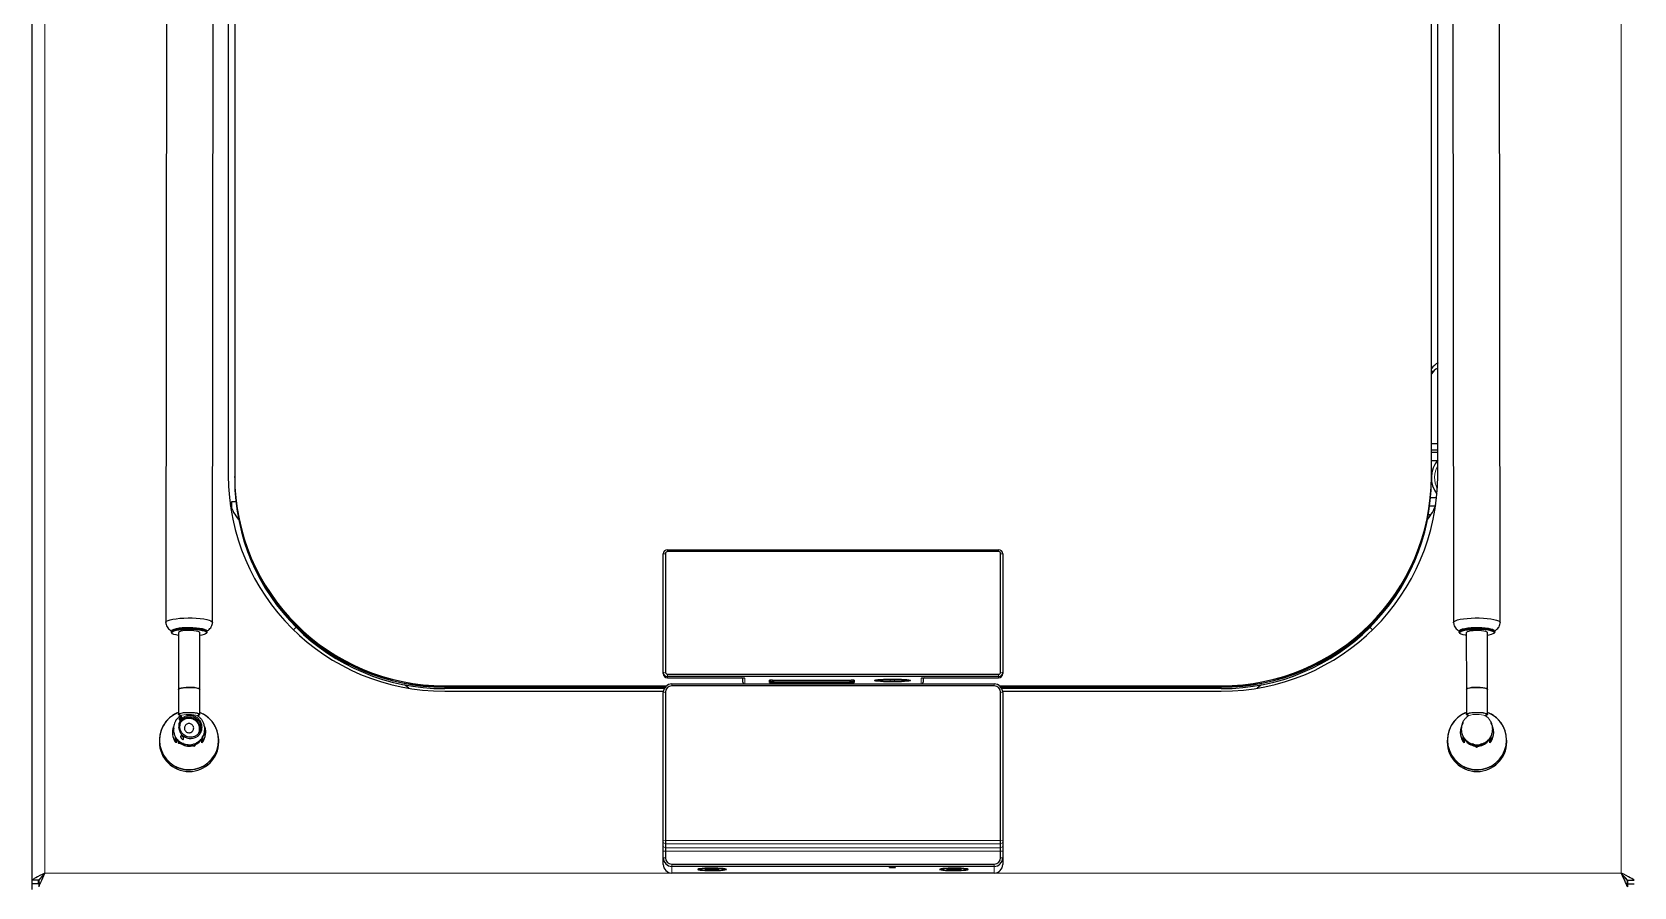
# Model space of a CAD drawing. Header units: millimetres. Extents: x -218071 to -203542, y 15363 to 51382.
# Drawn here: x -217796.9 to -217721.4, y 50829.3 to 50869.5 of the extents above; entities that cross this region are included whole.
import ezdxf

# ---------------------------------------------------------------- set-up
doc = ezdxf.new("R2010")
doc.units = ezdxf.units.MM
doc.header["$LTSCALE"] = 4
doc.layers.add('TPF-EQUIPEMENT', color=7, linetype='Continuous')

msp = doc.modelspace()

# ---------------------------------------------------------------- linework, layer by layer
at = {"layer": 'TPF-EQUIPEMENT', "color": 7, "linetype": 'Continuous', "lineweight": 25, "transparency": 33554671}
for p, q in [((-217796.856, 50829.567), (-217796.856, 50910.038)), ((-217787.606, 50885.647), (-217787.606, 50848.636)), ((-217730.606, 50848.636), (-217730.606, 50885.647)), ((-217787.306, 50885.153), (-217787.306, 50848.593)), ((-217730.906, 50848.593), (-217730.906, 50885.153)), ((-217790.508, 50883.986), (-217790.551, 50841.709)), ((-217788.351, 50841.706), (-217788.308, 50883.983)), ((-217729.904, 50883.983), (-217729.861, 50841.706)), ((-217727.661, 50841.709), (-217727.704, 50883.986)), ((-217730.82, 50853.532), (-217730.906, 50853.532)), ((-217730.906, 50850.152), (-217730.606, 50850.152)), ((-217730.906, 50849.842), (-217730.606, 50849.842)), ((-217730.906, 50849.742), (-217730.606, 50849.742)), ((-217787.306, 50848.54), (-217787.306, 50848.593)), ((-217730.906, 50849.342), (-217730.631, 50849.342)), ((-217730.906, 50848.593), (-217730.906, 50848.54)), ((-217787.248, 50847.392), (-217787.456, 50847.392)), ((-217787.456, 50847.392), (-217787.456, 50847.113)), ((-217730.725, 50847.192), (-217730.988, 50847.192)), ((-217730.66, 50847.592), (-217730.944, 50847.592)), ((-217730.93, 50846.782), (-217731.05, 50846.782)), ((-217767.106, 50839.363), (-217767.106, 50844.942)), ((-217767.006, 50844.95), (-217767.006, 50839.372)), ((-217766.906, 50845.141), (-217751.306, 50845.141)), ((-217751.306, 50845.05), (-217766.906, 50845.05)), ((-217751.206, 50839.372), (-217751.206, 50844.95)), ((-217751.106, 50844.942), (-217751.106, 50839.363)), ((-217790.291, 50841.297), (-217790.291, 50841.253)), ((-217790.257, 50841.349), (-217790.277, 50841.328)), ((-217790.274, 50841.219), (-217790.254, 50841.2)), ((-217789.951, 50841.233), (-217789.954, 50838.556)), ((-217788.954, 50838.555), (-217788.951, 50841.232)), ((-217788.649, 50841.198), (-217788.629, 50841.217)), ((-217788.626, 50841.327), (-217788.645, 50841.348)), ((-217788.611, 50841.252), (-217788.611, 50841.296)), ((-217784.537, 50841.371), (-217784.413, 50841.491)), ((-217784.533, 50841.367), (-217784.41, 50841.487)), ((-217733.679, 50841.367), (-217733.802, 50841.487)), ((-217733.675, 50841.371), (-217733.799, 50841.491)), ((-217729.601, 50841.296), (-217729.601, 50841.252)), ((-217729.567, 50841.348), (-217729.586, 50841.327)), ((-217729.583, 50841.217), (-217729.563, 50841.198)), ((-217729.261, 50841.232), (-217729.258, 50838.555)), ((-217728.258, 50838.556), (-217728.261, 50841.233)), ((-217727.958, 50841.2), (-217727.938, 50841.219)), ((-217727.935, 50841.328), (-217727.955, 50841.349)), ((-217727.921, 50841.302), (-217727.921, 50841.297)), ((-217727.921, 50841.253), (-217727.921, 50841.297)), ((-217727.662, 50841.715), (-217727.661, 50841.709)), ((-217767.106, 50839.311), (-217767.106, 50839.363)), ((-217766.906, 50839.272), (-217751.306, 50839.272)), ((-217751.306, 50839.164), (-217766.906, 50839.164)), ((-217766.906, 50839.111), (-217763.456, 50839.111)), ((-217766.906, 50839.111), (-217766.906, 50839.111)), ((-217766.706, 50838.815), (-217751.506, 50838.815)), ((-217763.456, 50839.111), (-217763.456, 50839.111)), ((-217763.356, 50838.906), (-217763.356, 50839.108)), ((-217762.106, 50838.885), (-217762.106, 50838.989)), ((-217762.056, 50838.999), (-217762.056, 50838.934)), ((-217761.956, 50839.002), (-217758.256, 50839.002)), ((-217761.956, 50838.926), (-217761.906, 50838.926)), ((-217758.256, 50838.872), (-217761.956, 50838.872)), ((-217761.906, 50839.002), (-217761.906, 50838.915)), ((-217761.906, 50838.915), (-217758.306, 50838.915)), ((-217758.306, 50839.002), (-217758.306, 50838.915)), ((-217758.306, 50838.926), (-217758.256, 50838.926)), ((-217758.156, 50838.934), (-217758.156, 50838.999)), ((-217758.106, 50838.989), (-217758.106, 50838.885)), ((-217756.406, 50839.046), (-217756.206, 50839.046)), ((-217756.406, 50838.969), (-217756.206, 50838.969)), ((-217756.206, 50838.915), (-217756.406, 50838.915)), ((-217754.856, 50839.108), (-217754.856, 50838.906)), ((-217754.756, 50839.111), (-217751.306, 50839.111)), ((-217754.756, 50839.111), (-217754.756, 50839.111)), ((-217751.306, 50839.111), (-217751.306, 50839.111)), ((-217751.106, 50839.363), (-217751.106, 50839.311)), ((-217789.954, 50838.556), (-217789.955, 50837.38)), ((-217788.955, 50837.379), (-217788.954, 50838.555)), ((-217777.406, 50838.73), (-217766.952, 50838.73)), ((-217777.406, 50838.678), (-217767.008, 50838.678)), ((-217767.019, 50838.665), (-217777.406, 50838.665)), ((-217767.064, 50838.595), (-217777.406, 50838.595)), ((-217777.406, 50838.475), (-217767.102, 50838.475)), ((-217767.106, 50831.426), (-217767.106, 50838.416)), ((-217767.006, 50838.425), (-217767.006, 50831.435)), ((-217751.506, 50838.724), (-217766.706, 50838.724)), ((-217751.26, 50838.73), (-217740.806, 50838.73)), ((-217751.206, 50831.435), (-217751.206, 50838.425)), ((-217751.204, 50838.678), (-217740.806, 50838.678)), ((-217740.806, 50838.665), (-217751.193, 50838.665)), ((-217740.806, 50838.595), (-217751.148, 50838.595)), ((-217751.11, 50838.475), (-217740.806, 50838.475)), ((-217751.106, 50838.416), (-217751.106, 50831.426)), ((-217729.258, 50838.555), (-217729.257, 50837.379)), ((-217728.257, 50837.38), (-217728.258, 50838.556)), ((-217789.857, 50837.316), (-217789.863, 50837.312)), ((-217729.158, 50837.315), (-217729.164, 50837.311)), ((-217728.349, 50837.312), (-217728.355, 50837.316)), ((-217790.171, 50836.708), (-217790.191, 50836.765)), ((-217790.191, 50836.765), (-217790.191, 50836.761)), ((-217790.179, 50836.727), (-217790.191, 50836.761)), ((-217790.191, 50836.759), (-217790.18, 50836.726)), ((-217790.181, 50836.72), (-217790.191, 50836.751)), ((-217790.191, 50836.748), (-217790.191, 50836.743)), ((-217790.191, 50836.748), (-217790.181, 50836.719)), ((-217790.191, 50836.743), (-217790.182, 50836.718)), ((-217788.74, 50836.514), (-217788.721, 50836.459)), ((-217790.856, 50836.168), (-217790.856, 50836.086)), ((-217790.056, 50836.224), (-217790.056, 50836.045)), ((-217789.99, 50836.133), (-217790.056, 50836.224)), ((-217790.016, 50836.212), (-217789.957, 50836.032)), ((-217789.957, 50836.055), (-217790.004, 50836.201)), ((-217789.993, 50836.159), (-217789.957, 50836.048)), ((-217789.993, 50836.159), (-217789.957, 50836.051)), ((-217789.993, 50836.148), (-217789.957, 50836.04)), ((-217789.993, 50836.148), (-217789.957, 50836.038)), ((-217789.722, 50836.008), (-217789.957, 50836.055)), ((-217789.957, 50836.051), (-217789.957, 50836.055)), ((-217789.957, 50836.051), (-217789.844, 50836.026)), ((-217789.957, 50836.04), (-217789.957, 50836.048)), ((-217789.957, 50836.048), (-217789.844, 50836.026)), ((-217789.957, 50836.04), (-217789.844, 50836.015)), ((-217789.957, 50836.032), (-217789.957, 50836.038)), ((-217789.957, 50836.038), (-217789.844, 50836.015)), ((-217789.957, 50836.032), (-217789.222, 50835.879)), ((-217789.222, 50835.901), (-217789.474, 50835.956)), ((-217789.335, 50835.92), (-217789.222, 50835.895)), ((-217789.335, 50835.92), (-217789.222, 50835.897)), ((-217789.335, 50835.909), (-217789.222, 50835.887)), ((-217789.335, 50835.909), (-217789.222, 50835.884)), ((-217789.222, 50835.879), (-217789.031, 50836.092)), ((-217789.083, 50836.058), (-217789.222, 50835.901)), ((-217789.222, 50835.895), (-217789.145, 50835.982)), ((-217789.145, 50835.982), (-217789.222, 50835.897)), ((-217789.222, 50835.884), (-217789.145, 50835.971)), ((-217789.145, 50835.971), (-217789.222, 50835.887)), ((-217789.222, 50835.901), (-217789.222, 50835.897)), ((-217789.222, 50835.895), (-217789.222, 50835.887)), ((-217789.222, 50835.884), (-217789.222, 50835.879)), ((-217788.856, 50836.286), (-217788.856, 50836.265)), ((-217788.856, 50836.045), (-217788.856, 50836.224)), ((-217788.815, 50836.332), (-217788.721, 50836.436)), ((-217788.798, 50836.367), (-217788.721, 50836.454)), ((-217788.798, 50836.367), (-217788.721, 50836.452)), ((-217788.798, 50836.357), (-217788.721, 50836.444)), ((-217788.798, 50836.357), (-217788.721, 50836.442)), ((-217788.721, 50836.459), (-217788.786, 50836.387)), ((-217788.721, 50836.459), (-217788.721, 50836.454)), ((-217788.721, 50836.452), (-217788.721, 50836.444)), ((-217788.721, 50836.442), (-217788.721, 50836.436)), ((-217788.056, 50836.086), (-217788.056, 50836.168)), ((-217730.156, 50836.168), (-217730.156, 50836.086)), ((-217729.409, 50836.243), (-217729.408, 50836.333)), ((-217729.259, 50836.157), (-217729.409, 50836.243)), ((-217729.409, 50836.239), (-217729.409, 50836.243)), ((-217729.409, 50836.239), (-217729.309, 50836.179)), ((-217729.409, 50836.228), (-217729.409, 50836.236)), ((-217729.409, 50836.236), (-217729.309, 50836.179)), ((-217729.409, 50836.228), (-217729.309, 50836.169)), ((-217729.409, 50836.221), (-217729.409, 50836.226)), ((-217729.409, 50836.226), (-217729.309, 50836.169)), ((-217729.409, 50836.221), (-217728.762, 50835.842)), ((-217729.356, 50836.19), (-217729.356, 50836.045)), ((-217728.762, 50835.864), (-217728.974, 50835.99)), ((-217728.861, 50835.917), (-217728.762, 50835.858)), ((-217728.861, 50835.917), (-217728.762, 50835.86)), ((-217728.861, 50835.907), (-217728.762, 50835.85)), ((-217728.861, 50835.907), (-217728.762, 50835.847)), ((-217728.762, 50835.842), (-217728.109, 50836.211)), ((-217728.544, 50835.989), (-217728.762, 50835.864)), ((-217728.762, 50835.858), (-217728.661, 50835.916)), ((-217728.661, 50835.916), (-217728.762, 50835.86)), ((-217728.762, 50835.847), (-217728.661, 50835.905)), ((-217728.661, 50835.905), (-217728.762, 50835.85)), ((-217728.762, 50835.864), (-217728.762, 50835.86)), ((-217728.762, 50835.858), (-217728.762, 50835.85)), ((-217728.762, 50835.847), (-217728.762, 50835.842)), ((-217728.109, 50836.233), (-217728.26, 50836.149)), ((-217728.209, 50836.171), (-217728.109, 50836.229)), ((-217728.209, 50836.171), (-217728.109, 50836.226)), ((-217728.209, 50836.16), (-217728.109, 50836.218)), ((-217728.209, 50836.16), (-217728.109, 50836.216)), ((-217728.156, 50836.045), (-217728.156, 50836.184)), ((-217728.108, 50836.344), (-217728.109, 50836.233)), ((-217728.109, 50836.211), (-217728.108, 50836.344)), ((-217728.109, 50836.226), (-217728.108, 50836.343)), ((-217728.108, 50836.343), (-217728.109, 50836.229)), ((-217728.109, 50836.216), (-217728.108, 50836.332)), ((-217728.108, 50836.332), (-217728.109, 50836.218)), ((-217728.109, 50836.233), (-217728.109, 50836.229)), ((-217728.109, 50836.226), (-217728.109, 50836.218)), ((-217728.109, 50836.216), (-217728.109, 50836.211)), ((-217727.356, 50836.086), (-217727.356, 50836.168)), ((-217767.106, 50831.353), (-217767.106, 50831.426)), ((-217767.106, 50831.155), (-217767.106, 50831.353)), ((-217767.006, 50831.435), (-217767.006, 50831.289)), ((-217767.006, 50831.289), (-217767.006, 50831.09)), ((-217751.206, 50831.289), (-217751.206, 50831.435)), ((-217751.206, 50831.09), (-217751.206, 50831.289)), ((-217751.106, 50831.426), (-217751.106, 50831.353)), ((-217751.106, 50831.353), (-217751.106, 50831.155)), ((-217767.106, 50830.936), (-217767.106, 50831.155)), ((-217767.106, 50830.62), (-217767.106, 50830.936)), ((-217767.106, 50830.306), (-217767.106, 50830.62)), ((-217767.006, 50831.09), (-217767.006, 50830.945)), ((-217767.006, 50830.945), (-217767.006, 50830.629)), ((-217751.206, 50830.945), (-217751.206, 50831.09)), ((-217751.206, 50830.629), (-217751.206, 50830.945)), ((-217751.106, 50831.155), (-217751.106, 50830.936)), ((-217751.106, 50830.936), (-217751.106, 50830.62)), ((-217751.106, 50830.62), (-217751.106, 50830.306)), ((-217796.281, 50829.852), (-217796.281, 50829.852)), ((-217766.706, 50830.33), (-217751.506, 50830.33)), ((-217751.506, 50830.221), (-217766.706, 50830.221)), ((-217751.506, 50829.908), (-217766.706, 50829.908)), ((-217765.138, 50830.091), (-217764.883, 50830.111)), ((-217765.061, 50830.061), (-217765.138, 50830.091)), ((-217765.061, 50830.097), (-217765.061, 50830.061)), ((-217765.061, 50830.061), (-217764.729, 50830.052)), ((-217764.551, 50830.103), (-217764.883, 50830.111)), ((-217764.729, 50830.107), (-217764.729, 50830.052)), ((-217764.474, 50830.073), (-217764.729, 50830.052)), ((-217764.474, 50830.073), (-217764.551, 50830.103)), ((-217753.754, 50830.082), (-217753.58, 50830.108)), ((-217753.58, 50830.056), (-217753.754, 50830.082)), ((-217753.232, 50830.108), (-217753.58, 50830.108)), ((-217753.58, 50830.108), (-217753.58, 50830.056)), ((-217753.58, 50830.056), (-217753.232, 50830.056)), ((-217753.058, 50830.082), (-217753.232, 50830.108)), ((-217753.232, 50830.108), (-217753.232, 50830.056)), ((-217753.058, 50830.082), (-217753.232, 50830.056)), ((-217721.931, 50829.852), (-217721.931, 50829.852)), ((-217796.556, 50829.567), (-217796.856, 50829.567)), ((-217796.856, 50829.402), (-217796.856, 50829.567)), ((-217796.556, 50829.402), (-217796.856, 50829.402)), ((-217796.856, 50829.126), (-217796.856, 50829.402)), ((-217796.556, 50829.402), (-217796.556, 50829.567)), ((-217796.543, 50829.553), (-217796.543, 50829.253)), ((-217796.543, 50829.253), (-217796.542, 50829.252)), ((-217721.67, 50829.252), (-217721.669, 50829.253)), ((-217721.669, 50829.553), (-217721.669, 50829.253)), ((-217721.656, 50829.567), (-217721.356, 50829.567)), ((-217721.656, 50829.402), (-217721.656, 50829.567)), ((-217721.656, 50829.402), (-217721.356, 50829.402))]:
    msp.add_line(p, q, dxfattribs=at)
at = {"layer": 'TPF-EQUIPEMENT', "color": 8, "linetype": 'Continuous', "lineweight": 18, "transparency": 33554671}
for p, q in [((-217796.256, 50909.805), (-217796.256, 50829.905)), ((-217721.956, 50829.905), (-217721.956, 50909.805)), ((-217767.106, 50844.942), (-217767.006, 50844.95)), ((-217766.906, 50845.141), (-217766.906, 50845.05)), ((-217751.306, 50845.141), (-217751.306, 50845.05)), ((-217751.106, 50844.942), (-217751.206, 50844.95)), ((-217767.006, 50839.372), (-217767.106, 50839.363)), ((-217766.906, 50839.272), (-217766.906, 50839.164)), ((-217766.906, 50839.164), (-217766.906, 50839.111)), ((-217766.906, 50839.111), (-217763.456, 50839.111)), ((-217766.706, 50838.724), (-217766.706, 50838.815)), ((-217763.256, 50839.094), (-217763.256, 50838.815)), ((-217762.106, 50838.989), (-217762.104, 50838.992)), ((-217762.106, 50838.885), (-217762.056, 50838.934)), ((-217761.956, 50839.002), (-217761.956, 50838.926)), ((-217761.956, 50838.872), (-217761.956, 50838.926)), ((-217758.256, 50838.926), (-217758.256, 50839.002)), ((-217758.256, 50838.926), (-217758.256, 50838.872)), ((-217758.156, 50838.934), (-217758.106, 50838.885)), ((-217758.108, 50838.992), (-217758.106, 50838.989)), ((-217756.406, 50839.046), (-217756.406, 50838.969)), ((-217756.406, 50838.969), (-217756.406, 50838.915)), ((-217756.206, 50839.046), (-217756.206, 50838.969)), ((-217756.206, 50838.969), (-217756.206, 50838.915)), ((-217754.956, 50838.815), (-217754.956, 50839.094)), ((-217754.756, 50839.111), (-217751.306, 50839.111)), ((-217751.506, 50838.724), (-217751.506, 50838.815)), ((-217751.306, 50839.272), (-217751.306, 50839.164)), ((-217751.306, 50839.111), (-217751.306, 50839.164)), ((-217751.206, 50839.372), (-217751.106, 50839.363)), ((-217777.406, 50838.73), (-217777.406, 50838.678)), ((-217777.406, 50838.665), (-217777.406, 50838.678)), ((-217777.406, 50838.595), (-217777.406, 50838.665)), ((-217767.006, 50838.425), (-217767.106, 50838.416)), ((-217751.206, 50838.425), (-217751.106, 50838.416)), ((-217740.806, 50838.678), (-217740.806, 50838.73)), ((-217740.806, 50838.665), (-217740.806, 50838.678)), ((-217740.806, 50838.595), (-217740.806, 50838.665)), ((-217790.106, 50836.094), (-217790.106, 50836.341)), ((-217788.806, 50836.342), (-217788.806, 50836.094)), ((-217729.406, 50836.094), (-217729.406, 50836.219)), ((-217728.106, 50836.348), (-217728.106, 50836.094)), ((-217767.006, 50831.435), (-217767.106, 50831.426)), ((-217767.006, 50831.289), (-217767.106, 50831.353)), ((-217767.006, 50831.435), (-217751.206, 50831.435)), ((-217751.206, 50831.289), (-217767.006, 50831.289)), ((-217751.106, 50831.426), (-217751.206, 50831.435)), ((-217751.106, 50831.353), (-217751.206, 50831.289)), ((-217767.006, 50831.09), (-217767.106, 50831.155)), ((-217767.006, 50830.945), (-217767.106, 50830.936)), ((-217767.106, 50830.62), (-217767.006, 50830.629)), ((-217767.006, 50831.09), (-217751.206, 50831.09)), ((-217751.206, 50830.945), (-217767.006, 50830.945)), ((-217751.106, 50831.155), (-217751.206, 50831.09)), ((-217751.106, 50830.936), (-217751.206, 50830.945)), ((-217751.106, 50830.62), (-217751.206, 50830.629)), ((-217796.256, 50829.905), (-217721.956, 50829.905)), ((-217766.706, 50830.221), (-217766.706, 50830.33)), ((-217766.706, 50830.221), (-217766.706, 50829.908)), ((-217751.506, 50830.221), (-217751.506, 50830.33)), ((-217751.506, 50829.908), (-217751.506, 50830.221))]:
    msp.add_line(p, q, dxfattribs=at)
at = {"layer": 'TPF-EQUIPEMENT', "color": 7, "linetype": 'Continuous', "lineweight": 25, "transparency": 33554671, "flags": 128}
for points in [[(-217790.551, 50841.705), (-217790.547, 50841.728), (-217790.512, 50841.767), (-217790.443, 50841.804), (-217790.342, 50841.838), (-217790.213, 50841.867), (-217790.059, 50841.892), (-217789.886, 50841.911), (-217789.698, 50841.923), (-217789.503, 50841.928), (-217789.306, 50841.926), (-217789.113, 50841.917), (-217788.932, 50841.902), (-217788.767, 50841.88), (-217788.624, 50841.852), (-217788.508, 50841.82), (-217788.422, 50841.785), (-217788.369, 50841.746), (-217788.351, 50841.707), (-217788.351, 50841.703)], [(-217729.861, 50841.703), (-217729.859, 50841.72), (-217729.83, 50841.759), (-217729.766, 50841.796), (-217729.67, 50841.831), (-217729.545, 50841.862), (-217729.394, 50841.887), (-217729.223, 50841.907), (-217729.038, 50841.921), (-217728.843, 50841.927), (-217728.646, 50841.927), (-217728.453, 50841.92), (-217728.269, 50841.905), (-217728.101, 50841.885), (-217727.955, 50841.858), (-217727.834, 50841.827), (-217727.743, 50841.792), (-217727.685, 50841.754), (-217727.662, 50841.715)], [(-217790.291, 50841.297), (-217790.286, 50841.317), (-217790.247, 50841.351), (-217790.173, 50841.383), (-217790.068, 50841.411), (-217789.936, 50841.434), (-217789.783, 50841.452), (-217789.616, 50841.462), (-217789.441, 50841.465), (-217789.266, 50841.461), (-217789.1, 50841.449), (-217788.949, 50841.431), (-217788.82, 50841.407), (-217788.719, 50841.378), (-217788.649, 50841.346), (-217788.615, 50841.311), (-217788.611, 50841.296)], [(-217790.274, 50841.219), (-217790.288, 50841.238), (-217790.286, 50841.273), (-217790.247, 50841.307), (-217790.173, 50841.339), (-217790.068, 50841.367), (-217789.936, 50841.39), (-217789.783, 50841.407), (-217789.616, 50841.418), (-217789.441, 50841.421), (-217789.266, 50841.417), (-217789.1, 50841.405), (-217788.949, 50841.387), (-217788.82, 50841.363), (-217788.719, 50841.334), (-217788.649, 50841.302), (-217788.615, 50841.267), (-217788.617, 50841.232), (-217788.629, 50841.217)], [(-217789.952, 50841.103), (-217790.068, 50841.125), (-217790.167, 50841.153), (-217790.234, 50841.185), (-217790.268, 50841.219), (-217790.266, 50841.253), (-217790.228, 50841.286), (-217790.156, 50841.318), (-217790.054, 50841.345), (-217789.925, 50841.368), (-217789.775, 50841.384), (-217789.612, 50841.394), (-217789.441, 50841.397), (-217789.271, 50841.393), (-217789.108, 50841.382), (-217788.961, 50841.364), (-217788.835, 50841.341), (-217788.736, 50841.313), (-217788.668, 50841.281), (-217788.635, 50841.247), (-217788.637, 50841.213), (-217788.675, 50841.179), (-217788.747, 50841.148), (-217788.747, 50841.148)], [(-217790.257, 50841.349), (-217790.228, 50841.372), (-217790.156, 50841.403), (-217790.054, 50841.43), (-217789.925, 50841.453), (-217789.775, 50841.47), (-217789.612, 50841.48), (-217789.441, 50841.483), (-217789.271, 50841.478), (-217789.108, 50841.467), (-217788.961, 50841.449), (-217788.835, 50841.426), (-217788.736, 50841.398), (-217788.668, 50841.366), (-217788.645, 50841.348)], [(-217788.951, 50841.232), (-217788.951, 50841.233), (-217788.971, 50841.26), (-217789.027, 50841.285), (-217789.114, 50841.306), (-217789.226, 50841.322), (-217789.355, 50841.331), (-217789.491, 50841.333), (-217789.624, 50841.327), (-217789.744, 50841.314), (-217789.842, 50841.296), (-217789.912, 50841.272), (-217789.947, 50841.246), (-217789.951, 50841.233)], [(-217788.747, 50841.148), (-217788.849, 50841.121), (-217788.952, 50841.102)], [(-217729.601, 50841.296), (-217729.587, 50841.326), (-217729.538, 50841.36), (-217729.455, 50841.391), (-217729.341, 50841.418), (-217729.202, 50841.439), (-217729.044, 50841.455), (-217728.873, 50841.463), (-217728.698, 50841.465), (-217728.525, 50841.458), (-217728.363, 50841.445), (-217728.217, 50841.425), (-217728.096, 50841.4), (-217728.004, 50841.37), (-217727.945, 50841.337), (-217727.921, 50841.302)], [(-217729.583, 50841.217), (-217729.6, 50841.247), (-217729.587, 50841.282), (-217729.538, 50841.316), (-217729.455, 50841.347), (-217729.341, 50841.374), (-217729.202, 50841.395), (-217729.044, 50841.411), (-217728.873, 50841.419), (-217728.698, 50841.42), (-217728.525, 50841.414), (-217728.363, 50841.401), (-217728.217, 50841.381), (-217728.096, 50841.356), (-217728.004, 50841.326), (-217727.945, 50841.293), (-217727.921, 50841.258)], [(-217729.26, 50841.102), (-217729.291, 50841.107), (-217729.409, 50841.132), (-217729.499, 50841.161), (-217729.557, 50841.193), (-217729.58, 50841.227), (-217729.567, 50841.261), (-217729.519, 50841.294), (-217729.438, 50841.325), (-217729.327, 50841.351), (-217729.192, 50841.372), (-217729.037, 50841.387), (-217728.871, 50841.396), (-217728.699, 50841.397), (-217728.531, 50841.391), (-217728.372, 50841.378), (-217728.23, 50841.359), (-217728.112, 50841.334), (-217728.022, 50841.305), (-217727.964, 50841.273), (-217727.941, 50841.239)], [(-217729.567, 50841.348), (-217729.52, 50841.38), (-217729.438, 50841.41), (-217729.327, 50841.436), (-217729.192, 50841.458), (-217729.037, 50841.473), (-217728.871, 50841.481), (-217728.699, 50841.482), (-217728.531, 50841.476), (-217728.372, 50841.463), (-217728.23, 50841.444), (-217728.112, 50841.419), (-217728.022, 50841.39), (-217727.964, 50841.358), (-217727.955, 50841.349)], [(-217728.261, 50841.233), (-217728.261, 50841.236), (-217728.283, 50841.263), (-217728.341, 50841.288), (-217728.43, 50841.308), (-217728.544, 50841.323), (-217728.674, 50841.332), (-217728.81, 50841.333), (-217728.942, 50841.326), (-217729.061, 50841.313), (-217729.158, 50841.293), (-217729.225, 50841.27), (-217729.258, 50841.243), (-217729.261, 50841.232)], [(-217727.941, 50841.239), (-217727.954, 50841.204), (-217728.002, 50841.171), (-217728.083, 50841.141), (-217728.194, 50841.115), (-217728.26, 50841.103)], [(-217727.921, 50841.258), (-217727.934, 50841.223), (-217727.938, 50841.219)], [(-217779.092, 50838.615), (-217779.243, 50838.727), (-217779.303, 50838.778)], [(-217756.406, 50838.915), (-217756.573, 50838.917), (-217756.731, 50838.922), (-217756.874, 50838.929), (-217756.992, 50838.94), (-217757.082, 50838.952), (-217757.137, 50838.966), (-217757.156, 50838.981), (-217757.137, 50838.995), (-217757.082, 50839.009), (-217756.992, 50839.021), (-217756.874, 50839.032), (-217756.731, 50839.039), (-217756.573, 50839.044), (-217756.406, 50839.046)], [(-217756.206, 50839.046), (-217756.039, 50839.044), (-217755.881, 50839.039), (-217755.738, 50839.032), (-217755.62, 50839.021), (-217755.53, 50839.009), (-217755.475, 50838.995), (-217755.456, 50838.981), (-217755.475, 50838.966), (-217755.53, 50838.952), (-217755.62, 50838.94), (-217755.738, 50838.929), (-217755.881, 50838.922), (-217756.039, 50838.917), (-217756.206, 50838.915)], [(-217738.909, 50838.778), (-217738.969, 50838.727), (-217739.12, 50838.615)], [(-217789.954, 50838.556), (-217789.947, 50838.573), (-217789.906, 50838.599), (-217789.831, 50838.622), (-217789.728, 50838.64), (-217789.605, 50838.651), (-217789.471, 50838.656), (-217789.336, 50838.653), (-217789.209, 50838.643), (-217789.101, 50838.626), (-217789.018, 50838.604), (-217788.968, 50838.579), (-217788.954, 50838.555)], [(-217788.954, 50838.555), (-217788.966, 50838.577), (-217789.013, 50838.602), (-217789.093, 50838.625), (-217789.2, 50838.642), (-217789.325, 50838.652), (-217789.461, 50838.656), (-217789.595, 50838.652), (-217789.719, 50838.641), (-217789.824, 50838.623), (-217789.901, 50838.601), (-217789.945, 50838.575), (-217789.954, 50838.556)], [(-217728.746, 50838.656), (-217728.881, 50838.653), (-217729.007, 50838.642), (-217729.115, 50838.625), (-217729.196, 50838.603), (-217729.245, 50838.578), (-217729.258, 50838.555)], [(-217729.258, 50838.555), (-217729.257, 50838.561), (-217729.231, 50838.588), (-217729.17, 50838.612), (-217729.078, 50838.632), (-217728.962, 50838.647)], [(-217728.962, 50838.647), (-217728.832, 50838.655), (-217728.696, 50838.655), (-217728.564, 50838.648), (-217728.447, 50838.634), (-217728.353, 50838.615), (-217728.289, 50838.591), (-217728.259, 50838.564), (-217728.258, 50838.556)], [(-217728.258, 50838.556), (-217728.266, 50838.574), (-217728.309, 50838.6), (-217728.384, 50838.623), (-217728.488, 50838.64), (-217728.612, 50838.652), (-217728.746, 50838.656)], [(-217789.853, 50837.319), (-217789.86, 50837.321), (-217789.924, 50837.345), (-217789.954, 50837.372), (-217789.946, 50837.399), (-217789.902, 50837.425), (-217789.825, 50837.447), (-217789.721, 50837.464), (-217789.596, 50837.476), (-217789.462, 50837.479), (-217789.327, 50837.476), (-217789.201, 50837.465), (-217789.094, 50837.448), (-217789.014, 50837.426), (-217788.967, 50837.4), (-217788.956, 50837.373), (-217788.982, 50837.346), (-217789.043, 50837.322), (-217789.062, 50837.317)], [(-217789.395, 50837.281), (-217789.261, 50837.26), (-217789.137, 50837.203), (-217789.033, 50837.116), (-217788.955, 50837.005), (-217788.91, 50836.879), (-217788.901, 50836.745), (-217788.928, 50836.615), (-217788.99, 50836.499), (-217789.083, 50836.403), (-217789.198, 50836.337), (-217789.328, 50836.304), (-217789.464, 50836.308), (-217789.594, 50836.347), (-217789.709, 50836.42), (-217789.801, 50836.52), (-217789.863, 50836.64), (-217789.891, 50836.771), (-217789.881, 50836.904), (-217789.836, 50837.028), (-217789.758, 50837.135), (-217789.653, 50837.217), (-217789.529, 50837.267), (-217789.395, 50837.281)], [(-217729.164, 50837.321), (-217729.172, 50837.323), (-217729.232, 50837.347), (-217729.256, 50837.374), (-217729.244, 50837.401), (-217729.195, 50837.427), (-217729.114, 50837.449), (-217729.006, 50837.466), (-217728.88, 50837.476), (-217728.745, 50837.479)], [(-217728.745, 50837.479), (-217728.61, 50837.475), (-217728.487, 50837.464), (-217728.383, 50837.446), (-217728.307, 50837.424), (-217728.265, 50837.398), (-217728.259, 50837.37), (-217728.29, 50837.344), (-217728.352, 50837.321)], [(-217764.131, 50830.082), (-217764.149, 50830.095), (-217764.203, 50830.108), (-217764.289, 50830.12), (-217764.403, 50830.129), (-217764.539, 50830.136), (-217764.689, 50830.14), (-217764.845, 50830.141), (-217765, 50830.138), (-217765.144, 50830.133), (-217765.269, 50830.125), (-217765.37, 50830.114), (-217765.44, 50830.102), (-217765.476, 50830.089), (-217765.476, 50830.075), (-217765.44, 50830.062), (-217765.37, 50830.05), (-217765.269, 50830.039), (-217765.144, 50830.031), (-217765, 50830.026), (-217764.845, 50830.023), (-217764.689, 50830.024), (-217764.539, 50830.028), (-217764.403, 50830.035), (-217764.289, 50830.044), (-217764.203, 50830.056), (-217764.149, 50830.068), (-217764.131, 50830.082)], [(-217756.451, 50830.163), (-217756.44, 50830.168), (-217756.409, 50830.172), (-217756.362, 50830.175), (-217756.306, 50830.176), (-217756.251, 50830.175), (-217756.203, 50830.172), (-217756.172, 50830.168), (-217756.161, 50830.163), (-217756.172, 50830.159), (-217756.203, 50830.154), (-217756.251, 50830.152), (-217756.306, 50830.151), (-217756.362, 50830.152), (-217756.409, 50830.154), (-217756.44, 50830.159), (-217756.451, 50830.163)], [(-217754.081, 50830.082), (-217754.063, 50830.068), (-217754.009, 50830.056), (-217753.923, 50830.044), (-217753.809, 50830.035), (-217753.673, 50830.028), (-217753.523, 50830.024), (-217753.367, 50830.023), (-217753.212, 50830.026), (-217753.069, 50830.031), (-217752.943, 50830.039), (-217752.842, 50830.05), (-217752.772, 50830.062), (-217752.736, 50830.075), (-217752.736, 50830.089), (-217752.772, 50830.102), (-217752.842, 50830.114), (-217752.943, 50830.125), (-217753.069, 50830.133), (-217753.212, 50830.138), (-217753.367, 50830.141), (-217753.523, 50830.14), (-217753.673, 50830.136), (-217753.809, 50830.129), (-217753.923, 50830.12), (-217754.009, 50830.108), (-217754.063, 50830.095), (-217754.081, 50830.082)], [(-217752.844, 50830.09), (-217752.846, 50830.091), (-217752.89, 50830.103), (-217752.967, 50830.114), (-217753.071, 50830.122), (-217753.196, 50830.128), (-217753.335, 50830.131), (-217753.477, 50830.131), (-217753.616, 50830.128), (-217753.741, 50830.122), (-217753.845, 50830.114), (-217753.922, 50830.103), (-217753.966, 50830.091), (-217753.968, 50830.09)]]:
    msp.add_lwpolyline(points, dxfattribs=at)
at = {"layer": 'TPF-EQUIPEMENT', "color": 8, "linetype": 'Continuous', "lineweight": 18, "transparency": 33554671, "flags": 128}
for points in [[(-217789.053, 50837.315), (-217789.068, 50837.323), (-217789.133, 50837.344), (-217789.227, 50837.361), (-217789.342, 50837.372), (-217789.466, 50837.375), (-217789.59, 50837.37), (-217789.701, 50837.359), (-217789.791, 50837.342), (-217789.851, 50837.32), (-217789.857, 50837.316)], [(-217765.361, 50830.093), (-217765.376, 50830.081), (-217765.356, 50830.069), (-217765.302, 50830.057), (-217765.216, 50830.047), (-217765.105, 50830.04), (-217764.974, 50830.034)], [(-217764.974, 50830.034), (-217764.834, 50830.032), (-217764.691, 50830.033), (-217764.556, 50830.037), (-217764.436, 50830.044), (-217764.34, 50830.053), (-217764.273, 50830.064), (-217764.24, 50830.076), (-217764.242, 50830.089), (-217764.248, 50830.092)], [(-217753.968, 50830.09), (-217753.975, 50830.079), (-217753.948, 50830.067), (-217753.887, 50830.055), (-217753.796, 50830.046), (-217753.681, 50830.038), (-217753.548, 50830.034), (-217753.406, 50830.032)], [(-217753.406, 50830.032), (-217753.264, 50830.034), (-217753.131, 50830.038), (-217753.016, 50830.046), (-217752.925, 50830.055), (-217752.864, 50830.067), (-217752.837, 50830.079), (-217752.844, 50830.09)]]:
    msp.add_lwpolyline(points, dxfattribs=at)
at = {"layer": 'TPF-EQUIPEMENT', "color": 7, "linetype": 'Continuous', "lineweight": 25, "transparency": 33554671}
for centre, radius, start, end in [((-217730.106, 50853.072), 1, 119.05928, 143.1301), ((-217730.106, 50852.832), 1, 120, 143.1301), ((-217729.606, 50848.542), 1.3, 140.28486, 217.01319), ((-217777.425, 50848.656), 10.181, 180.10943, 270.10901), ((-217777.425, 50848.611), 9.881, 180.10943, 270.10901), ((-217740.787, 50848.656), 10.181, 269.89099, 359.89057), ((-217740.787, 50848.611), 9.881, 269.89099, 359.89057), ((-217777.425, 50848.559), 9.881, 180.10943, 270.10901), ((-217777.425, 50848.546), 9.881, 180.10943, 270.10901), ((-217777.425, 50848.476), 9.881, 180.10943, 270.10901), ((-217740.787, 50848.559), 9.881, 269.89099, 359.89057), ((-217740.787, 50848.546), 9.881, 269.89099, 359.89057), ((-217740.787, 50848.476), 9.881, 269.89099, 359.89057), ((-217785.616, 50847.871), 1.99, 197.56393, 220.76741), ((-217732.596, 50847.871), 1.991, 319.23384, 342.43482), ((-217766.906, 50844.941), 0.2, 89.89099, 179.89057), ((-217766.906, 50844.95), 0.0998, 89.89099, 179.89057), ((-217751.306, 50844.941), 0.2, 0.10943, 90.10901), ((-217751.306, 50844.95), 0.0998, 0.10943, 90.10901), ((-217766.906, 50839.363), 0.2, 180.10943, 270.10901), ((-217766.906, 50839.311), 0.2, 180.10943, 270.10901), ((-217766.707, 50838.416), 0.399, 89.89099, 179.89057), ((-217766.906, 50839.372), 0.0998, 180.10943, 270.10901), ((-217763.256, 50838.906), 0.0996, 180.05552, 246.24161), ((-217761.993, 50838.562), 0.442, 85.16619, 104.79594), ((-217761.993, 50839.312), 0.442, 255.20406, 274.83381), ((-217761.981, 50839.219), 0.294, 255.20406, 274.83381), ((-217758.219, 50838.562), 0.442, 75.20406, 94.83381), ((-217758.231, 50839.219), 0.294, 265.16619, 284.79594), ((-217758.219, 50839.312), 0.442, 265.16619, 284.79594), ((-217756.519, 50842.473), 3.505, 260.96736, 271.85459), ((-217756.093, 50842.473), 3.505, 268.14541, 279.03264), ((-217754.956, 50838.906), 0.0996, 293.75839, 359.94448), ((-217751.505, 50838.416), 0.399, 0.10943, 90.10901), ((-217751.306, 50839.372), 0.0998, 269.89099, 359.89057), ((-217751.306, 50839.363), 0.2, 269.89099, 359.89057), ((-217751.306, 50839.311), 0.2, 269.89099, 359.89057), ((-217766.707, 50838.424), 0.299, 89.89099, 179.89057), ((-217751.505, 50838.424), 0.299, 0.10943, 90.10901), ((-217789.456, 50836.167), 1.398, 132.24837, 53.25899), ((-217789.456, 50836.172), 1.393, 111.00498, 68.92646), ((-217728.756, 50836.167), 1.398, 132.24837, 53.25899), ((-217728.756, 50836.172), 1.393, 111.07353, 68.99502), ((-217789.461, 50836.537), 0.782, 160.64469, 214.49174), ((-217789.463, 50836.714), 0.484, 88.14385, 141.97992), ((-217789.447, 50836.74), 0.484, 88.13383, 143.81132), ((-217789.454, 50836.697), 0.501, 335.2666, 89.20939), ((-217789.438, 50836.723), 0.501, 333.47198, 89.23448), ((-217789.451, 50836.537), 0.782, 325.50527, 19.1082), ((-217728.761, 50836.537), 0.782, 145.50892, 214.49108), ((-217728.751, 50836.537), 0.782, 325.50892, 34.49108), ((-217789.456, 50836.09), 1.4, 180.16468, 359.83532), ((-217789.456, 50836.593), 0.705, 235.67878, 280.74252), ((-217789.455, 50836.59), 0.702, 295.5634, 328.54206), ((-217728.756, 50836.09), 1.4, 180.16468, 359.83532), ((-217728.757, 50836.591), 0.703, 217.12333, 262.18137), ((-217728.755, 50836.591), 0.703, 276.93241, 322.75848), ((-217766.707, 50830.621), 0.399, 180.10943, 270.10901), ((-217766.707, 50830.629), 0.299, 180.10943, 270.10901), ((-217751.505, 50830.629), 0.299, 269.89099, 359.89057), ((-217751.505, 50830.621), 0.399, 269.89099, 359.89057), ((-217766.707, 50830.307), 0.399, 180.10943, 270.10901), ((-217764.808, 50826.734), 3.405, 80.53119, 99.35404), ((-217751.505, 50830.307), 0.399, 269.89099, 359.89057)]:
    msp.add_arc(centre, radius, start, end, dxfattribs=at)
at = {"layer": 'TPF-EQUIPEMENT', "color": 8, "linetype": 'Continuous', "lineweight": 18, "transparency": 33554671}
for centre, radius, start, end in [((-217729.606, 50848.542), 1.15, 150.40815, 207.57082), ((-217763.406, 50838.525), 0.589, 75.20406, 94.83381), ((-217763.256, 50839.194), 0.1, 246.3178, 270.00474), ((-217754.806, 50838.525), 0.589, 85.16619, 104.79594), ((-217754.956, 50839.194), 0.1, 269.99505, 294.3709), ((-217728.831, 50836.505), 0.874, 84.45574, 111.99355), ((-217728.68, 50836.48), 0.897, 68.75104, 94.23179), ((-217728.757, 50836.593), 0.683, 221.87405, 257.43065), ((-217728.755, 50836.593), 0.683, 281.69317, 317.23358)]:
    msp.add_arc(centre, radius, start, end, dxfattribs=at)
at = {"layer": 'TPF-EQUIPEMENT', "color": 7, "linetype": 'Continuous', "lineweight": 25, "transparency": 33554671}
for centre, major_axis, ratio, start_param, end_param in [((-217796.256, 50829.852), (0.6, 0.287), 0.070951, 1.536796, 3.107592), ((-217796.256, 50829.852), (0.3, 0.287), 0.045594, 1.6197, 3.098002), ((-217796.256, 50829.852), (0.287, 0.3), 0.043618, 1.613339, 3.126833), ((-217796.256, 50829.852), (0.286, 0.6), 0.033962, 1.499732, 3.101346), ((-217721.956, 50829.852), (-0.286, 0.6), 0.033962, 3.181839, 4.783453), ((-217721.956, 50829.852), (0.6, -0.287), 0.070951, 0.034, 1.604797), ((-217721.956, 50829.852), (0.3, -0.287), 0.045594, 0.04359, 1.537462), ((-217721.956, 50829.852), (-0.287, 0.3), 0.043618, 3.156352, 4.669846)]:
    msp.add_ellipse(centre, major_axis=major_axis, ratio=ratio, start_param=start_param, end_param=end_param, dxfattribs=at)
for points, knots in [([(-217790.547, 50841.704), (-217790.545, 50841.675), (-217790.539, 50841.605), (-217790.494, 50841.505), (-217790.425, 50841.412), (-217790.349, 50841.346), (-217790.297, 50841.319), (-217790.275, 50841.307)], [0, 0, 0, 0, 0.160825, 0.392367, 0.608463, 0.827666, 1, 1, 1, 1]), ([(-217788.627, 50841.304), (-217788.599, 50841.32), (-217788.544, 50841.352), (-217788.466, 50841.423), (-217788.404, 50841.511), (-217788.362, 50841.607), (-217788.357, 50841.674), (-217788.354, 50841.703)], [0, 0, 0, 0, 0.217802, 0.418703, 0.62507, 0.839829, 1, 1, 1, 1]), ([(-217729.858, 50841.703), (-217729.855, 50841.674), (-217729.849, 50841.603), (-217729.804, 50841.502), (-217729.735, 50841.41), (-217729.658, 50841.344), (-217729.606, 50841.317), (-217729.583, 50841.305)], [0, 0, 0, 0, 0.1626887, 0.3930031, 0.6079538, 0.8259951, 1, 1, 1, 1]), ([(-217727.928, 50841.311), (-217727.902, 50841.326), (-217727.85, 50841.356), (-217727.776, 50841.425), (-217727.713, 50841.513), (-217727.669, 50841.619), (-217727.663, 50841.696), (-217727.66, 50841.735)], [0, 0, 0, 0, 0.189408, 0.383797, 0.583475, 0.791272, 1, 1, 1, 1]), ([(-217763.456, 50839.111), (-217763.443, 50839.111), (-217763.407, 50839.111), (-217763.356, 50839.109), (-217763.315, 50839.106), (-217763.296, 50839.103), (-217763.29, 50839.102), (-217763.291, 50839.102), (-217763.292, 50839.102)], [0, 0, 0, 0, 0.1700262, 0.4638473, 0.7140049, 0.891187, 0.9943109, 1, 1, 1, 1]), ([(-217754.92, 50839.102), (-217754.92, 50839.102), (-217754.921, 50839.102), (-217754.915, 50839.103), (-217754.899, 50839.105), (-217754.865, 50839.108), (-217754.815, 50839.11), (-217754.775, 50839.111), (-217754.756, 50839.111)], [0, 0, 0, 0, 0.028625, 0.12733, 0.275998, 0.487428, 0.749973, 1, 1, 1, 1]), ([(-217789.955, 50837.47), (-217789.97, 50837.465), (-217790.052, 50837.439), (-217790.188, 50837.361), (-217790.32, 50837.275), (-217790.382, 50837.213), (-217790.394, 50837.201)], [0, 0, 0, 0, 0.090374, 0.496587, 0.90276, 1, 1, 1, 1]), ([(-217789.852, 50837.319), (-217789.853, 50837.319), (-217789.899, 50837.295), (-217789.977, 50837.224), (-217790.078, 50837.106), (-217790.143, 50836.979), (-217790.185, 50836.847), (-217790.192, 50836.761), (-217790.196, 50836.713)], [0, 0, 0, 0, 0.004713, 0.216376, 0.428841, 0.643934, 0.801144, 1, 1, 1, 1]), ([(-217789.396, 50836.248), (-217789.435, 50836.252), (-217789.535, 50836.26), (-217789.688, 50836.327), (-217789.83, 50836.452), (-217789.923, 50836.616), (-217789.956, 50836.8), (-217789.927, 50836.983), (-217789.837, 50837.144), (-217789.697, 50837.266), (-217789.524, 50837.334), (-217789.336, 50837.341), (-217789.155, 50837.286), (-217789.001, 50837.175), (-217788.891, 50837.021), (-217788.838, 50836.841), (-217788.849, 50836.656), (-217788.92, 50836.486), (-217789.046, 50836.351), (-217789.21, 50836.261), (-217789.334, 50836.253), (-217789.396, 50836.248)], [0, 0, 0, 0, 0.033603, 0.087292, 0.14098, 0.194669, 0.248358, 0.302047, 0.355735, 0.409424, 0.463113, 0.516801, 0.57049, 0.624179, 0.677868, 0.731556, 0.785245, 0.838934, 0.892623, 0.946311, 1, 1, 1, 1]), ([(-217789.803, 50837.261), (-217789.802, 50837.258), (-217789.802, 50837.248), (-217789.811, 50837.223), (-217789.831, 50837.19), (-217789.854, 50837.161), (-217789.873, 50837.143), (-217789.887, 50837.134), (-217789.898, 50837.129), (-217789.908, 50837.129), (-217789.917, 50837.132), (-217789.923, 50837.143), (-217789.925, 50837.162), (-217789.916, 50837.191), (-217789.897, 50837.221), (-217789.875, 50837.245), (-217789.856, 50837.259), (-217789.84, 50837.268), (-217789.826, 50837.273), (-217789.814, 50837.274), (-217789.805, 50837.27), (-217789.804, 50837.264), (-217789.803, 50837.261)], [0, 0, 0, 0, 0.034193, 0.115041, 0.214864, 0.287953, 0.332497, 0.362374, 0.386633, 0.410858, 0.43993, 0.480805, 0.542063, 0.632576, 0.720746, 0.782804, 0.826342, 0.855758, 0.885501, 0.920293, 0.954848, 1, 1, 1, 1]), ([(-217788.716, 50836.675), (-217788.718, 50836.723), (-217788.72, 50836.803), (-217788.751, 50836.927), (-217788.8, 50837.047), (-217788.884, 50837.17), (-217788.971, 50837.261), (-217789.035, 50837.3), (-217789.056, 50837.312)], [0, 0, 0, 0, 0.190818, 0.315761, 0.505929, 0.703851, 0.904645, 1, 1, 1, 1]), ([(-217788.622, 50837.288), (-217788.628, 50837.293), (-217788.688, 50837.344), (-217788.8, 50837.407), (-217788.91, 50837.451), (-217788.955, 50837.469)], [0, 0, 0, 0, 0.065364, 0.617645, 1, 1, 1, 1]), ([(-217729.257, 50837.469), (-217729.271, 50837.465), (-217729.352, 50837.439), (-217729.488, 50837.361), (-217729.62, 50837.275), (-217729.682, 50837.213), (-217729.694, 50837.201)], [0, 0, 0, 0, 0.087475, 0.494982, 0.90245, 1, 1, 1, 1]), ([(-217729.153, 50837.317), (-217729.158, 50837.314), (-217729.208, 50837.288), (-217729.288, 50837.213), (-217729.385, 50837.095), (-217729.453, 50836.956), (-217729.49, 50836.821), (-217729.494, 50836.733), (-217729.496, 50836.697)], [0, 0, 0, 0, 0.02185, 0.22906, 0.4363, 0.643639, 0.851622, 1, 1, 1, 1]), ([(-217728.016, 50836.691), (-217728.017, 50836.723), (-217728.02, 50836.798), (-217728.047, 50836.921), (-217728.104, 50837.055), (-217728.192, 50837.18), (-217728.281, 50837.269), (-217728.344, 50837.306), (-217728.363, 50837.316)], [0, 0, 0, 0, 0.12826, 0.300099, 0.503588, 0.708032, 0.912622, 1, 1, 1, 1]), ([(-217727.922, 50837.288), (-217727.928, 50837.293), (-217727.988, 50837.344), (-217728.1, 50837.408), (-217728.211, 50837.451), (-217728.257, 50837.469)], [0, 0, 0, 0, 0.065075, 0.614916, 1, 1, 1, 1]), ([(-217790.196, 50836.713), (-217790.194, 50836.665), (-217790.192, 50836.585), (-217790.162, 50836.461), (-217790.112, 50836.341), (-217790.029, 50836.217), (-217789.92, 50836.111), (-217789.791, 50836.028), (-217789.647, 50835.974), (-217789.495, 50835.95), (-217789.341, 50835.958), (-217789.192, 50835.997), (-217789.055, 50836.066), (-217788.934, 50836.162), (-217788.834, 50836.282), (-217788.769, 50836.409), (-217788.727, 50836.541), (-217788.72, 50836.627), (-217788.716, 50836.675)], [0, 0, 0, 0, 0.062082, 0.102732, 0.164602, 0.228996, 0.294324, 0.359953, 0.425709, 0.491531, 0.5574, 0.623312, 0.689284, 0.755362, 0.821691, 0.888841, 0.93792, 1, 1, 1, 1]), ([(-217789.841, 50837.021), (-217789.841, 50837.022), (-217789.834, 50837.034), (-217789.82, 50837.053), (-217789.804, 50837.075), (-217789.797, 50837.084), (-217789.794, 50837.088)], [0, 0, 0, 0, 0.04817, 0.475671, 0.765021, 1, 1, 1, 1]), ([(-217789.013, 50836.471), (-217789.006, 50836.482), (-217788.977, 50836.53), (-217788.956, 50836.627), (-217788.954, 50836.753), (-217788.985, 50836.876), (-217789.045, 50836.988), (-217789.131, 50837.081), (-217789.239, 50837.15), (-217789.36, 50837.19), (-217789.488, 50837.199), (-217789.605, 50837.176), (-217789.7, 50837.133), (-217789.779, 50837.081), (-217789.819, 50837.035), (-217789.839, 50837.011)], [0, 0, 0, 0, 0.027735, 0.113858, 0.200123, 0.28645, 0.372819, 0.459233, 0.54573, 0.632455, 0.720283, 0.807302, 0.875068, 0.935083, 1, 1, 1, 1]), ([(-217789.794, 50837.088), (-217789.792, 50837.089), (-217789.789, 50837.093), (-217789.788, 50837.096), (-217789.789, 50837.095), (-217789.795, 50837.089), (-217789.807, 50837.074), (-217789.819, 50837.059), (-217789.825, 50837.047), (-217789.826, 50837.046)], [0, 0, 0, 0, 0.080439, 0.207459, 0.334144, 0.484205, 0.677291, 0.962206, 1, 1, 1, 1]), ([(-217789.663, 50836.666), (-217789.667, 50836.68), (-217789.677, 50836.719), (-217789.672, 50836.784), (-217789.643, 50836.852), (-217789.593, 50836.907), (-217789.528, 50836.943), (-217789.454, 50836.955), (-217789.381, 50836.941), (-217789.316, 50836.905), (-217789.267, 50836.849), (-217789.239, 50836.78), (-217789.236, 50836.706), (-217789.257, 50836.635), (-217789.301, 50836.575), (-217789.363, 50836.532), (-217789.435, 50836.513), (-217789.509, 50836.518), (-217789.577, 50836.548), (-217789.633, 50836.598), (-217789.653, 50836.643), (-217789.663, 50836.666)], [0, 0, 0, 0, 0.033603, 0.087292, 0.14098, 0.194669, 0.248358, 0.302047, 0.355735, 0.409424, 0.463113, 0.516801, 0.57049, 0.624179, 0.677868, 0.731556, 0.785245, 0.838934, 0.892623, 0.946311, 1, 1, 1, 1]), ([(-217729.496, 50836.697), (-217729.495, 50836.665), (-217729.492, 50836.59), (-217729.465, 50836.467), (-217729.408, 50836.333), (-217729.32, 50836.207), (-217729.208, 50836.102), (-217729.077, 50836.021), (-217728.932, 50835.97), (-217728.779, 50835.949), (-217728.626, 50835.96), (-217728.478, 50836.003), (-217728.341, 50836.075), (-217728.223, 50836.173), (-217728.127, 50836.294), (-217728.059, 50836.432), (-217728.022, 50836.567), (-217728.018, 50836.655), (-217728.016, 50836.691)], [0, 0, 0, 0, 0.041284, 0.096595, 0.162094, 0.2279, 0.293753, 0.359619, 0.425489, 0.491363, 0.557238, 0.623115, 0.688994, 0.754877, 0.820769, 0.886694, 0.952823, 1, 1, 1, 1]), ([(-217790.056, 50836.045), (-217790.056, 50836.044), (-217790.057, 50836.042), (-217790.061, 50836.043), (-217790.067, 50836.048), (-217790.078, 50836.059), (-217790.092, 50836.075), (-217790.102, 50836.089), (-217790.106, 50836.094)], [0, 0, 0, 0, 0.111372, 0.222766, 0.332636, 0.510377, 0.789409, 1, 1, 1, 1]), ([(-217790.056, 50836.224), (-217790.056, 50836.224), (-217790.056, 50836.224), (-217790.056, 50836.226), (-217790.056, 50836.231), (-217790.056, 50836.241), (-217790.056, 50836.254), (-217790.056, 50836.262), (-217790.056, 50836.265)], [0, 0, 0, 0, 0.000506, 0.078565, 0.205845, 0.421479, 0.828125, 1, 1, 1, 1]), ([(-217789.823, 50836.372), (-217789.821, 50836.371), (-217789.813, 50836.37), (-217789.799, 50836.364), (-217789.776, 50836.348), (-217789.749, 50836.319), (-217789.725, 50836.283), (-217789.713, 50836.25), (-217789.713, 50836.227), (-217789.718, 50836.214), (-217789.728, 50836.206), (-217789.741, 50836.204), (-217789.757, 50836.205), (-217789.776, 50836.213), (-217789.8, 50836.23), (-217789.826, 50836.258), (-217789.845, 50836.293), (-217789.853, 50836.327), (-217789.851, 50836.352), (-217789.844, 50836.364), (-217789.835, 50836.371), (-217789.827, 50836.371), (-217789.823, 50836.372)], [0, 0, 0, 0, 0.015581, 0.050565, 0.091991, 0.171789, 0.270714, 0.346456, 0.398728, 0.436661, 0.465498, 0.496786, 0.527957, 0.566182, 0.617102, 0.691524, 0.779168, 0.862956, 0.914857, 0.94808, 0.974032, 1, 1, 1, 1]), ([(-217788.856, 50836.265), (-217788.856, 50836.264), (-217788.856, 50836.257), (-217788.856, 50836.246), (-217788.856, 50836.234), (-217788.856, 50836.228), (-217788.856, 50836.225), (-217788.856, 50836.224), (-217788.856, 50836.224)], [0, 0, 0, 0, 0.046293, 0.490685, 0.684748, 0.880614, 0.972077, 1, 1, 1, 1]), ([(-217788.806, 50836.094), (-217788.815, 50836.083), (-217788.826, 50836.066), (-217788.842, 50836.051), (-217788.85, 50836.044), (-217788.855, 50836.042), (-217788.856, 50836.043), (-217788.856, 50836.045), (-217788.856, 50836.045)], [0, 0, 0, 0, 0.429513, 0.59431, 0.760561, 0.871362, 0.982454, 1, 1, 1, 1]), ([(-217729.356, 50836.045), (-217729.356, 50836.044), (-217729.357, 50836.042), (-217729.361, 50836.043), (-217729.367, 50836.048), (-217729.378, 50836.059), (-217729.392, 50836.075), (-217729.402, 50836.089), (-217729.406, 50836.094)], [0, 0, 0, 0, 0.111372, 0.222766, 0.332636, 0.510377, 0.789409, 1, 1, 1, 1]), ([(-217728.106, 50836.094), (-217728.115, 50836.083), (-217728.126, 50836.066), (-217728.142, 50836.051), (-217728.15, 50836.044), (-217728.155, 50836.042), (-217728.156, 50836.043), (-217728.156, 50836.045), (-217728.156, 50836.045)], [0, 0, 0, 0, 0.429513, 0.59431, 0.760561, 0.871362, 0.982454, 1, 1, 1, 1]), ([(-217765.432, 50830.103), (-217765.427, 50830.098), (-217765.415, 50830.086), (-217765.393, 50830.076), (-217765.358, 50830.065), (-217765.299, 50830.055), (-217765.205, 50830.045), (-217765.097, 50830.038), (-217764.994, 50830.034), (-217764.887, 50830.032), (-217764.772, 50830.032), (-217764.637, 50830.034), (-217764.511, 50830.038), (-217764.4, 50830.046), (-217764.309, 50830.056), (-217764.253, 50830.065), (-217764.218, 50830.078), (-217764.194, 50830.086), (-217764.183, 50830.101), (-217764.181, 50830.103)], [0, 0, 0, 0, 0.01703, 0.043116, 0.087861, 0.176405, 0.251847, 0.331249, 0.4017, 0.4422, 0.519681, 0.597262, 0.674931, 0.752886, 0.831566, 0.912391, 0.957133, 0.992493, 1, 1, 1, 1]), ([(-217754.031, 50830.102), (-217754.026, 50830.097), (-217754.012, 50830.085), (-217753.989, 50830.075), (-217753.954, 50830.064), (-217753.896, 50830.055), (-217753.805, 50830.045), (-217753.693, 50830.038), (-217753.567, 50830.033), (-217753.469, 50830.032), (-217753.393, 50830.032), (-217753.313, 50830.032), (-217753.201, 50830.035), (-217753.079, 50830.04), (-217752.973, 50830.048), (-217752.888, 50830.058), (-217752.837, 50830.071), (-217752.804, 50830.079), (-217752.786, 50830.098), (-217752.782, 50830.102)], [0, 0, 0, 0, 0.019854, 0.047874, 0.096352, 0.176225, 0.251877, 0.331494, 0.409841, 0.48362, 0.501023, 0.54162, 0.619298, 0.69723, 0.775533, 0.854782, 0.937161, 0.986931, 1, 1, 1, 1])]:
    msp.add_open_spline(points, degree=3, knots=knots, dxfattribs=at)
at = {"layer": 'TPF-EQUIPEMENT', "color": 8, "linetype": 'Continuous', "lineweight": 18, "transparency": 33554671}
for points, knots in [([(-217789.845, 50837.335), (-217789.85, 50837.337), (-217789.871, 50837.343), (-217789.902, 50837.362), (-217789.913, 50837.391), (-217789.867, 50837.419), (-217789.801, 50837.438), (-217789.734, 50837.451), (-217789.655, 50837.461), (-217789.544, 50837.469), (-217789.398, 50837.471), (-217789.259, 50837.462), (-217789.162, 50837.448), (-217789.098, 50837.435), (-217789.049, 50837.419), (-217789.007, 50837.397), (-217789, 50837.368), (-217789.03, 50837.344), (-217789.063, 50837.335), (-217789.065, 50837.334)], [0, 0, 0, 0, 0.015016, 0.063501, 0.153569, 0.243638, 0.292123, 0.341637, 0.391151, 0.439637, 0.529705, 0.619773, 0.668258, 0.717772, 0.767287, 0.815772, 0.90584, 0.995908, 1, 1, 1, 1]), ([(-217729.152, 50837.337), (-217729.162, 50837.34), (-217729.197, 50837.354), (-217729.217, 50837.381), (-217729.187, 50837.41), (-217729.13, 50837.43), (-217729.069, 50837.445), (-217728.996, 50837.456), (-217728.89, 50837.467), (-217728.803, 50837.468), (-217728.746, 50837.469)], [0, 0, 0, 0, 0.065849, 0.246323, 0.426796, 0.523948, 0.623161, 0.722375, 0.819527, 1, 1, 1, 1]), ([(-217728.746, 50837.469), (-217728.69, 50837.468), (-217728.603, 50837.466), (-217728.499, 50837.454), (-217728.429, 50837.442), (-217728.372, 50837.428), (-217728.32, 50837.406), (-217728.297, 50837.378), (-217728.321, 50837.351), (-217728.358, 50837.338), (-217728.367, 50837.335)], [0, 0, 0, 0, 0.182554, 0.280826, 0.381184, 0.481541, 0.579813, 0.762367, 0.944922, 1, 1, 1, 1])]:
    msp.add_open_spline(points, degree=3, knots=knots, dxfattribs=at)

doc.saveas('drawing.dxf')
